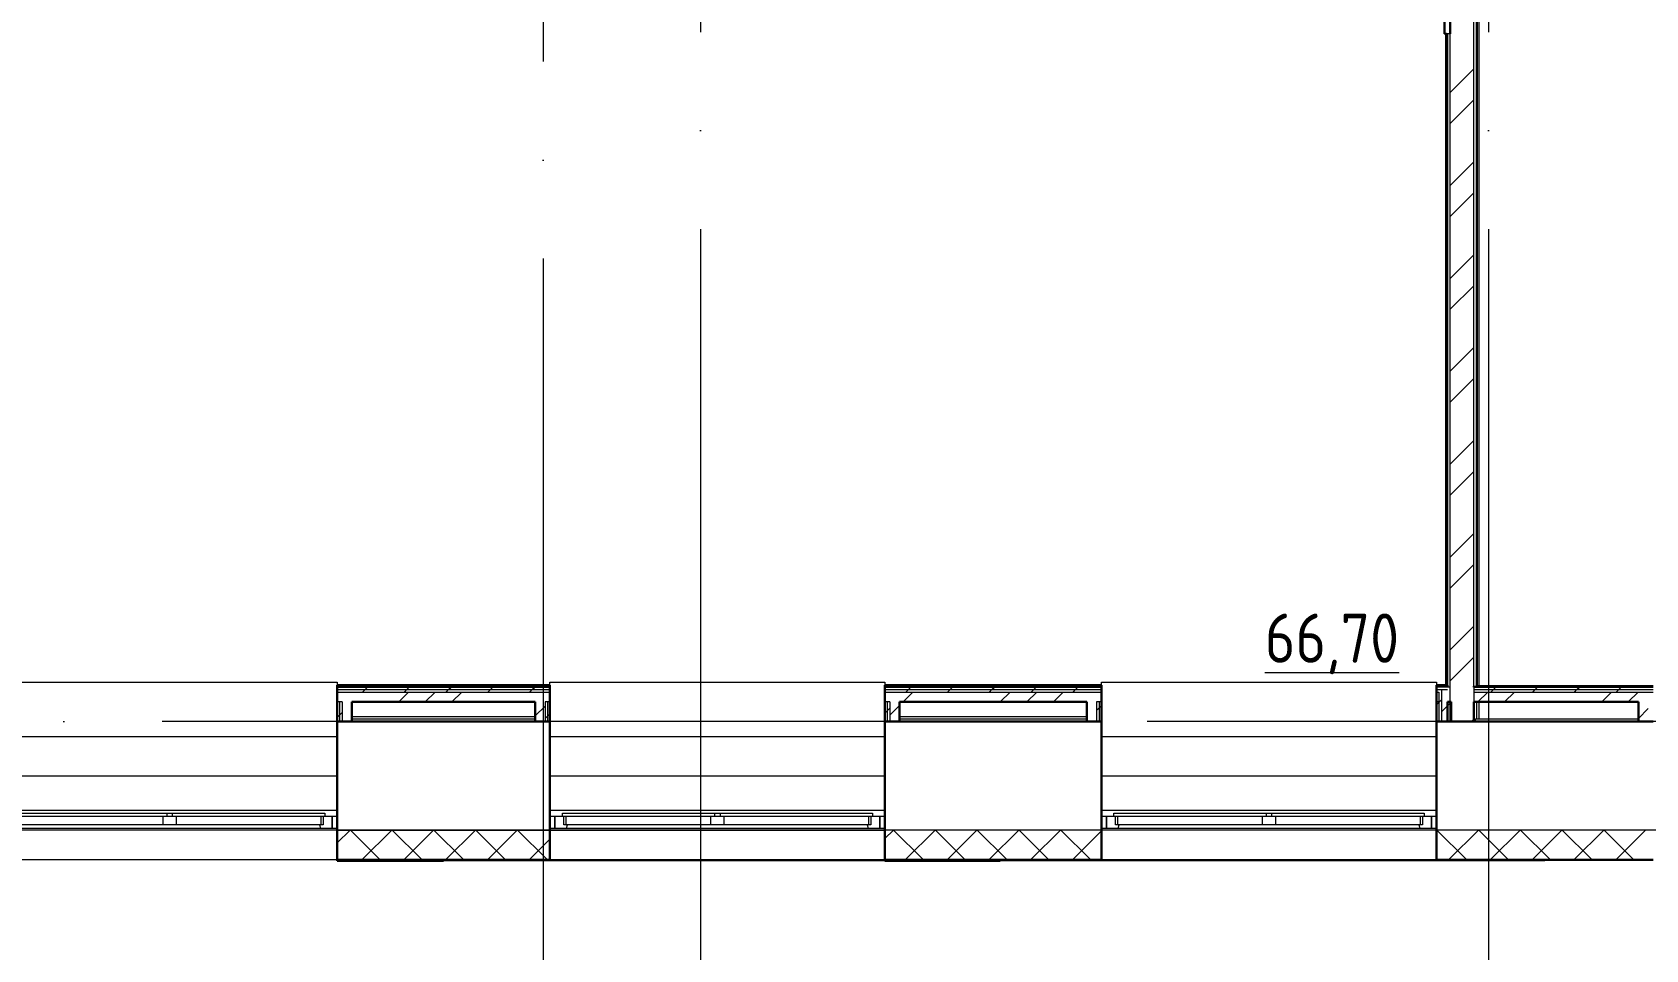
# Model space of a CAD drawing. Header units: millimetres. Extents: x -259793 to 503324, y -44556 to 93494.
# Drawn here: x 284353 to 292543, y -18921 to -14265 of the extents above; entities that cross this region are included whole.
import ezdxf

# ---------------------------------------------------------------- set-up
doc = ezdxf.new("R2010")
doc.units = ezdxf.units.MM
doc.linetypes.add('ADSK_Линия сетки', pattern=[25, 20, -2.5, 0, -2.5])
for name, color, linetype, lineweight in [('_ Окна', 7, 'Continuous', 9), ('Марки помещений', 252, 'Continuous', 20), ('Ограждение', 252, 'Continuous', 9), ('Окна', 252, 'Continuous', 9), ('Оси', 252, 'Continuous', 9), ('Стены внутренние', 7, 'Continuous', 18), ('Стены наружные', 7, 'Continuous', 18), ('Стены штриховка', 7, 'Continuous', 9)]:
    doc.layers.add(name, color=color, linetype=linetype, lineweight=lineweight)
doc.styles.add('GOST Common_2', font='', dxfattribs={"width": 0.9, "height": 250})
doc.styles.get('GOST Common_2').set_extended_font_data('GOST type B')

# ---------------------------------------------------------------- blocks, each defined once
blk = doc.blocks.new('3 этаж')
at = {"layer": '_ Окна', "color": 251, "lineweight": 18, "true_color": 0x636466}
for p, q in [((285829.8, -18245.4), (285829.8, -18286.4)), ((285875.8, -18245.4), (285837.8, -18245.4)), ((285875.8, -18303.4), (285875.8, -18245.4)), ((287043.8, -18245.4), (287005.8, -18245.4)), ((287005.8, -18245.4), (287005.8, -18303.4)), ((287051.8, -18286.4), (287051.8, -18245.4)), ((288609.8, -18245.4), (288609.8, -18286.4)), ((288655.8, -18245.4), (288617.8, -18245.4)), ((288655.8, -18303.4), (288655.8, -18245.4)), ((289843.8, -18245.4), (289805.8, -18245.4)), ((289805.8, -18245.4), (289805.8, -18303.4)), ((289851.8, -18286.4), (289851.8, -18245.4)), ((291409.8, -18245.4), (291409.8, -18286.4)), ((291455.8, -18245.4), (291417.8, -18245.4)), ((291455.8, -18303.4), (291455.8, -18245.4)), ((285811.8, -18286.4), (285816.3, -18303.4)), ((285816.3, -18303.4), (285875.8, -18303.4)), ((285829.8, -18286.4), (285817.8, -18286.4)), ((287005.8, -18303.4), (287065.2, -18303.4)), ((287063.8, -18286.4), (287051.8, -18286.4)), ((287065.2, -18303.4), (287069.8, -18286.4)), ((288591.8, -18286.4), (288596.3, -18303.4)), ((288596.3, -18303.4), (288655.8, -18303.4)), ((288609.8, -18286.4), (288597.8, -18286.4)), ((289805.8, -18303.4), (289865.2, -18303.4)), ((289863.8, -18286.4), (289851.8, -18286.4)), ((289865.2, -18303.4), (289869.8, -18286.4)), ((291391.8, -18286.4), (291396.3, -18303.4)), ((291396.3, -18303.4), (291455.8, -18303.4)), ((291409.8, -18286.4), (291397.8, -18286.4))]:
    blk.add_line(p, q, dxfattribs=at)
at = {"layer": '_ Окна', "color": 251, "true_color": 0x636466}
for p, q in [((285900.8, -18245.4), (285875.8, -18245.4)), ((285875.8, -18245.4), (285875.8, -18303.4)), ((287005.8, -18245.4), (286980.8, -18245.4)), ((287005.8, -18303.4), (287005.8, -18245.4)), ((288680.8, -18245.4), (288655.8, -18245.4)), ((288655.8, -18245.4), (288655.8, -18303.4)), ((289805.8, -18245.4), (289780.8, -18245.4)), ((289805.8, -18303.4), (289805.8, -18245.4)), ((291480.8, -18245.4), (291455.8, -18245.4)), ((291455.8, -18245.4), (291455.8, -18303.4)), ((285875.8, -18303.4), (285900.8, -18303.4)), ((286980.8, -18303.4), (287005.8, -18303.4)), ((288655.8, -18303.4), (288680.8, -18303.4)), ((289780.8, -18303.4), (289805.8, -18303.4)), ((291455.8, -18303.4), (291480.8, -18303.4))]:
    blk.add_line(p, q, dxfattribs=at)
at = {"layer": 'Ограждение', "color": 251, "true_color": 0x636466}
for p, q in [((291696.2, -13748.4), (291696.2, -17583.5)), ((291526.2, -14273.4), (291526.2, -17578.4)), ((284200.8, -17563.4), (285900.8, -17563.4)), ((285900.8, -17563.4), (285900.8, -17578.4)), ((286980.8, -17578.4), (286980.8, -17563.4)), ((286980.8, -17563.4), (288680.8, -17563.4)), ((288680.8, -17563.4), (288680.8, -17578.4)), ((289780.8, -17578.4), (289780.8, -17563.4)), ((289780.8, -17563.4), (291480.8, -17563.4)), ((291480.8, -17563.4), (291480.8, -17578.4)), ((291686.2, -17748.4), (291686.2, -17663.4)), ((291696.2, -17663.4), (291696.2, -17748.4)), ((286905.8, -17738.4), (285975.8, -17738.4)), ((289705.8, -17738.4), (288755.8, -17738.4)), ((284200.8, -17838.4), (285900.8, -17838.4)), ((286980.8, -17838.4), (288680.8, -17838.4)), ((289780.8, -17838.4), (291480.8, -17838.4)), ((284200.8, -18038.4), (285900.8, -18038.4)), ((286980.8, -18038.4), (288680.8, -18038.4)), ((289780.8, -18038.4), (291480.8, -18038.4)), ((284200.8, -18213.4), (285900.8, -18213.4)), ((286980.8, -18213.4), (288680.8, -18213.4)), ((289780.8, -18213.4), (291480.8, -18213.4))]:
    blk.add_line(p, q, dxfattribs=at)
at = {"layer": 'Окна', "color": 251, "true_color": 0x636466}
for p, q in [((284263.8, -18228.4), (285035.8, -18228.4)), ((285035.8, -18245.4), (284263.8, -18245.4)), ((285015.8, -18245.4), (285015.8, -18286.4)), ((285035.8, -18228.4), (285065.8, -18228.4)), ((285035.8, -18228.4), (285035.8, -18245.4)), ((285065.8, -18245.4), (285035.8, -18245.4)), ((285065.8, -18228.4), (285837.8, -18228.4)), ((285065.8, -18245.4), (285065.8, -18228.4)), ((285837.8, -18245.4), (285065.8, -18245.4)), ((285085.8, -18286.4), (285085.8, -18245.4)), ((285817.8, -18245.4), (285817.8, -18286.4)), ((285837.8, -18228.4), (285837.8, -18245.4)), ((287043.8, -18228.4), (287815.8, -18228.4)), ((287043.8, -18245.4), (287043.8, -18228.4)), ((287815.8, -18245.4), (287043.8, -18245.4)), ((287063.8, -18286.4), (287063.8, -18245.4)), ((287795.8, -18245.4), (287795.8, -18286.4)), ((287815.8, -18228.4), (287845.8, -18228.4)), ((287815.8, -18228.4), (287815.8, -18245.4)), ((287845.8, -18245.4), (287815.8, -18245.4)), ((287845.8, -18228.4), (288617.8, -18228.4)), ((287845.8, -18245.4), (287845.8, -18228.4)), ((288617.8, -18245.4), (287845.8, -18245.4)), ((287865.8, -18286.4), (287865.8, -18245.4)), ((288597.8, -18245.4), (288597.8, -18286.4)), ((288617.8, -18228.4), (288617.8, -18245.4)), ((289843.8, -18228.4), (290615.8, -18228.4)), ((289843.8, -18245.4), (289843.8, -18228.4)), ((290615.8, -18245.4), (289843.8, -18245.4)), ((289863.8, -18286.4), (289863.8, -18245.4)), ((290595.8, -18245.4), (290595.8, -18286.4)), ((290615.8, -18228.4), (290645.8, -18228.4)), ((290615.8, -18228.4), (290615.8, -18245.4)), ((290645.8, -18245.4), (290615.8, -18245.4)), ((290645.8, -18228.4), (291417.8, -18228.4)), ((290645.8, -18245.4), (290645.8, -18228.4)), ((291417.8, -18245.4), (290645.8, -18245.4)), ((290665.8, -18286.4), (290665.8, -18245.4)), ((291397.8, -18245.4), (291397.8, -18286.4)), ((291417.8, -18228.4), (291417.8, -18245.4)), ((285015.8, -18286.4), (284283.8, -18286.4)), ((284285.2, -18303.4), (285816.3, -18303.4)), ((285085.8, -18286.4), (285015.8, -18286.4)), ((285817.8, -18286.4), (285085.8, -18286.4)), ((287795.8, -18286.4), (287063.8, -18286.4)), ((287065.2, -18303.4), (288596.3, -18303.4)), ((287865.8, -18286.4), (287795.8, -18286.4)), ((288597.8, -18286.4), (287865.8, -18286.4)), ((290595.8, -18286.4), (289863.8, -18286.4)), ((289865.2, -18303.4), (291396.3, -18303.4)), ((290665.8, -18286.4), (290595.8, -18286.4)), ((291397.8, -18286.4), (290665.8, -18286.4))]:
    blk.add_line(p, q, dxfattribs=at)
at = {"layer": 'Оси', "color": 251, "linetype": 'ADSK_Линия сетки', "ltscale": 200, "true_color": 0x636466}
for p, q in [((286945.8, 34587.2), (286945.8, -30119.6)), ((287745.8, -263.4), (287745.8, -31389.6)), ((291745.8, -263.4), (291745.8, -31389.6)), ((314013.1, -17763.4), (237073.5, -17763.4))]:
    blk.add_line(p, q, dxfattribs=at)
at = {"layer": 'Стены внутренние', "color": 251, "lineweight": 30, "true_color": 0x636466}
for p, q in [((285900.8, -17763.4), (285900.8, -18465.4)), ((286905.8, -17763.4), (285975.8, -17763.4)), ((286980.8, -18465.4), (286980.8, -17763.4)), ((288680.8, -17763.4), (288680.8, -18465.4)), ((289705.8, -17763.4), (288755.8, -17763.4)), ((289780.8, -18465.4), (289780.8, -17763.4)), ((291480.8, -17763.4), (291480.8, -18465.4)), ((292505.8, -17763.4), (291555.8, -17763.4)), ((285900.8, -18465.4), (286980.8, -18465.4)), ((288680.8, -18465.4), (289780.8, -18465.4)), ((291480.8, -18465.4), (292580.8, -18465.4))]:
    blk.add_line(p, q, dxfattribs=at)
at = {"layer": 'Стены внутренние', "color": 251, "true_color": 0x636466}
for p, q in [((312295.8, -18313.4), (280361.8, -18313.4)), ((285900.8, -18313.4), (288680.8, -18313.4)), ((285900.8, -18465.4), (284200.8, -18465.4)), ((288680.8, -18465.4), (286980.8, -18465.4)), ((291480.8, -18465.4), (289780.8, -18465.4))]:
    blk.add_line(p, q, dxfattribs=at)
at = {"layer": 'Стены внутренние', "color": 251, "linetype": 'Continuous', "lineweight": 9, "true_color": 0x636466}
for p, q in [((285900.8, -18378.9), (285966.2, -18313.4)), ((286117.8, -18463.4), (285967.8, -18313.4)), ((286028.4, -18463.4), (286178.4, -18313.4)), ((286330, -18463.4), (286180, -18313.4)), ((286240.5, -18463.4), (286390.5, -18313.4)), ((286542.1, -18463.4), (286392.1, -18313.4)), ((286452.6, -18463.4), (286602.6, -18313.4)), ((286754.2, -18463.4), (286604.2, -18313.4)), ((286664.8, -18463.4), (286814.8, -18313.4)), ((286966.4, -18463.4), (286816.4, -18313.4)), ((288680.8, -18356.6), (288724, -18313.4)), ((288875.5, -18463.4), (288725.5, -18313.4)), ((288786.1, -18463.4), (288936.1, -18313.4)), ((289087.7, -18463.4), (288937.7, -18313.4)), ((288998.2, -18463.4), (289148.2, -18313.4)), ((289299.8, -18463.4), (289149.8, -18313.4)), ((289210.4, -18463.4), (289360.4, -18313.4)), ((289511.9, -18463.4), (289361.9, -18313.4)), ((289422.5, -18463.4), (289572.5, -18313.4)), ((289724.1, -18463.4), (289574.1, -18313.4)), ((289634.6, -18463.4), (289780.8, -18317.3)), ((291480.8, -18314.3), (291481.7, -18313.4)), ((291633.3, -18463.4), (291483.3, -18313.4)), ((291543.8, -18463.4), (291693.8, -18313.4)), ((291845.4, -18463.4), (291695.4, -18313.4)), ((291755.9, -18463.4), (291905.9, -18313.4)), ((292057.5, -18463.4), (291907.5, -18313.4)), ((291968.1, -18463.4), (292118.1, -18313.4)), ((292269.7, -18463.4), (292119.7, -18313.4)), ((292180.2, -18463.4), (292330.2, -18313.4)), ((292481.8, -18463.4), (292331.8, -18313.4)), ((292392.3, -18463.4), (292542.3, -18313.4)), ((286876.9, -18463.4), (286980.8, -18359.6)), ((285905.7, -18463.4), (285902.8, -18460.5)), ((288793.8, -18465.4), (288793.8, -18465.4)), ((289402.2, -18465.4), (289401.1, -18463.4)), ((289636.6, -18464.9), (289635.7, -18463.4)), ((291610.6, -18463.4), (291609.4, -18465.4))]:
    blk.add_line(p, q, dxfattribs=at)
at = {"layer": 'Стены наружные', "color": 251, "lineweight": 30, "true_color": 0x636466}
for p, q in [((291521.2, -13473.4), (291521.2, -14273.4)), ((291551.2, -13473.4), (291551.2, -14273.4)), ((291686.2, -17583.4), (291686.2, -13473.4)), ((291521.2, -14273.4), (291531.2, -14273.4)), ((291531.2, -14273.4), (291531.2, -17578.4)), ((285900.8, -17578.4), (285900.8, -17763.4)), ((286980.8, -17578.4), (285900.8, -17578.4)), ((286980.8, -17763.4), (286980.8, -17578.4)), ((288680.8, -17578.4), (288680.8, -17763.4)), ((289780.8, -17578.4), (288680.8, -17578.4)), ((289780.8, -17763.4), (289780.8, -17578.4)), ((291480.8, -17578.4), (291480.8, -17763.4)), ((291531.2, -17578.4), (291480.8, -17578.4)), ((291536.2, -17578.4), (291536.2, -17583.4)), ((291671.2, -17583.4), (291671.2, -17588.4)), ((292580.8, -17583.4), (291686.2, -17583.4)), ((285975.8, -17663.4), (286905.8, -17663.4)), ((285975.8, -17763.4), (285975.8, -17663.4)), ((286905.8, -17663.4), (286905.8, -17763.4)), ((288755.8, -17663.4), (289705.8, -17663.4)), ((288755.8, -17763.4), (288755.8, -17663.4)), ((289705.8, -17663.4), (289705.8, -17763.4)), ((291536.2, -17663.4), (291536.2, -17763.4)), ((291555.8, -17663.4), (291536.2, -17663.4)), ((291555.8, -17763.4), (291555.8, -17663.4)), ((291671.2, -17763.4), (291671.2, -17663.4)), ((291671.2, -17663.4), (292505.8, -17663.4)), ((292505.8, -17663.4), (292505.8, -17763.4)), ((285900.8, -17763.4), (285975.8, -17763.4)), ((286905.8, -17763.4), (286980.8, -17763.4)), ((288680.8, -17763.4), (288755.8, -17763.4)), ((289705.8, -17763.4), (289780.8, -17763.4)), ((291480.8, -17763.4), (291555.8, -17763.4)), ((292505.8, -17763.4), (292580.8, -17763.4)), ((286440.8, -18465.4), (285900.8, -18465.4)), ((285900.8, -18465.4), (285900.8, -18470.4)), ((285900.8, -18470.4), (286440.8, -18470.4)), ((286440.8, -18465.4), (286440.8, -18470.4)), ((288680.8, -18465.4), (289265.8, -18465.4)), ((288680.8, -18465.4), (288680.8, -18470.4)), ((289265.8, -18470.4), (288680.8, -18470.4)), ((289265.8, -18465.4), (289265.8, -18470.4))]:
    blk.add_line(p, q, dxfattribs=at)
at = {"layer": 'Стены наружные', "color": 251, "linetype": 'Continuous', "lineweight": 9, "true_color": 0x636466}
for p, q in [((291531.2, -14304.1), (291536.2, -14299.1)), ((291531.2, -14374.8), (291536.2, -14369.8)), ((291531.2, -14445.5), (291536.2, -14440.5)), ((291551.2, -14570.8), (291671.2, -14450.8)), ((291531.2, -14516.2), (291536.2, -14511.2)), ((291531.2, -14586.9), (291536.2, -14581.9)), ((291531.2, -14657.7), (291536.2, -14652.7)), ((291551.2, -14728), (291671.2, -14608)), ((291531.2, -14728.4), (291536.2, -14723.4)), ((291531.2, -14799.1), (291536.2, -14794.1)), ((291531.2, -14869.8), (291536.2, -14864.8)), ((291531.2, -14940.5), (291536.2, -14935.5)), ((291551.2, -15042.3), (291671.2, -14922.3)), ((291531.2, -15011.2), (291536.2, -15006.2)), ((291531.2, -15081.9), (291536.2, -15076.9)), ((291531.2, -15152.6), (291536.2, -15147.6)), ((291551.2, -15199.4), (291671.2, -15079.4)), ((291531.2, -15223.3), (291536.2, -15218.3)), ((291531.2, -15294), (291536.2, -15289)), ((291531.2, -15364.8), (291536.2, -15359.8)), ((291551.2, -15513.8), (291671.2, -15393.8)), ((291531.2, -15435.5), (291536.2, -15430.5)), ((291531.2, -15506.2), (291536.2, -15501.2)), ((291551.2, -15670.9), (291671.2, -15550.9)), ((291531.2, -15576.9), (291536.2, -15571.9)), ((291531.2, -15647.6), (291536.2, -15642.6)), ((291531.2, -15718.3), (291536.2, -15713.3)), ((291531.2, -15789), (291536.2, -15784)), ((291531.2, -15859.7), (291536.2, -15854.7)), ((291551.2, -15985.2), (291671.2, -15865.2)), ((291531.2, -15930.4), (291536.2, -15925.4)), ((291531.2, -16001.2), (291536.2, -15996.2)), ((291551.2, -16142.4), (291671.2, -16022.4)), ((291531.2, -16071.9), (291536.2, -16066.9)), ((291531.2, -16142.6), (291536.2, -16137.6)), ((291531.2, -16213.3), (291536.2, -16208.3)), ((291531.2, -16284), (291536.2, -16279)), ((291531.2, -16354.7), (291536.2, -16349.7)), ((291551.2, -16456.7), (291671.2, -16336.7)), ((291531.2, -16425.4), (291536.2, -16420.4)), ((291531.2, -16496.1), (291536.2, -16491.1)), ((291551.2, -16613.8), (291671.2, -16493.8)), ((291531.2, -16566.8), (291536.2, -16561.8)), ((291531.2, -16637.6), (291536.2, -16632.6)), ((291531.2, -16708.3), (291536.2, -16703.3)), ((291531.2, -16779), (291536.2, -16774)), ((291531.2, -16849.7), (291536.2, -16844.7)), ((291551.2, -16928.1), (291671.2, -16808.1)), ((291531.2, -16920.4), (291536.2, -16915.4)), ((291531.2, -16991.1), (291536.2, -16986.1)), ((291551.2, -17085.3), (291671.2, -16965.3)), ((291531.2, -17061.8), (291536.2, -17056.8)), ((291531.2, -17132.5), (291536.2, -17127.5)), ((291531.2, -17203.2), (291536.2, -17198.2)), ((291531.2, -17273.9), (291536.2, -17268.9)), ((291551.2, -17399.6), (291671.2, -17279.6)), ((291531.2, -17344.7), (291536.2, -17339.7)), ((291531.2, -17415.4), (291536.2, -17410.4)), ((291551.2, -17556.8), (291671.2, -17436.8)), ((291531.2, -17486.1), (291536.2, -17481.1)), ((285918.4, -17583.4), (285923.4, -17578.4)), ((285989.1, -17583.4), (285994.1, -17578.4)), ((286029.9, -17613.4), (286042.4, -17600.9)), ((286042.4, -17600.9), (286054.9, -17588.4)), ((286059.9, -17583.4), (286064.9, -17578.4)), ((286130.6, -17583.4), (286135.6, -17578.4)), ((286201.3, -17583.4), (286206.3, -17578.4)), ((286242, -17613.4), (286254.5, -17600.9)), ((286254.5, -17600.9), (286267, -17588.4)), ((286267, -17588.4), (286272, -17583.4)), ((286272, -17583.4), (286277, -17578.4)), ((286342.7, -17583.4), (286347.7, -17578.4)), ((286413.4, -17583.4), (286418.4, -17578.4)), ((286454.1, -17613.4), (286466.6, -17600.9)), ((286466.6, -17600.9), (286479.1, -17588.4)), ((286484.1, -17583.4), (286489.1, -17578.4)), ((286554.8, -17583.4), (286559.8, -17578.4)), ((286625.5, -17583.4), (286630.5, -17578.4)), ((286666.2, -17613.4), (286678.7, -17600.9)), ((286678.7, -17600.9), (286691.2, -17588.4)), ((286691.2, -17588.4), (286696.2, -17583.4)), ((286696.2, -17583.4), (286701.2, -17578.4)), ((286767, -17583.4), (286772, -17578.4)), ((286837.7, -17583.4), (286842.7, -17578.4)), ((286878.4, -17613.4), (286890.9, -17600.9)), ((286890.9, -17600.9), (286903.4, -17588.4)), ((286908.4, -17583.4), (286913.4, -17578.4)), ((286979.1, -17583.4), (286980.8, -17581.8)), ((288680.8, -17578.8), (288681.1, -17578.4)), ((288746.9, -17583.4), (288751.9, -17578.4)), ((288787.6, -17613.4), (288800.1, -17600.9)), ((288800.1, -17600.9), (288812.6, -17588.4)), ((288812.6, -17588.4), (288817.6, -17583.4)), ((288817.6, -17583.4), (288822.6, -17578.4)), ((288888.3, -17583.4), (288893.3, -17578.4)), ((288959, -17583.4), (288964, -17578.4)), ((288999.7, -17613.4), (289012.2, -17600.9)), ((289012.2, -17600.9), (289024.7, -17588.4)), ((289029.7, -17583.4), (289034.7, -17578.4)), ((289100.4, -17583.4), (289105.4, -17578.4)), ((289171.1, -17583.4), (289176.1, -17578.4)), ((289211.8, -17613.4), (289224.3, -17600.9)), ((289224.3, -17600.9), (289236.8, -17588.4)), ((289236.8, -17588.4), (289241.8, -17583.4)), ((289241.8, -17583.4), (289246.8, -17578.4)), ((289312.5, -17583.4), (289317.5, -17578.4)), ((289383.3, -17583.4), (289388.3, -17578.4)), ((289424, -17613.4), (289436.5, -17600.9)), ((289436.5, -17600.9), (289449, -17588.4)), ((289454, -17583.4), (289459, -17578.4)), ((289524.7, -17583.4), (289529.7, -17578.4)), ((289595.4, -17583.4), (289600.4, -17578.4)), ((289636.1, -17613.4), (289648.6, -17600.9)), ((289648.6, -17600.9), (289661.1, -17588.4)), ((289661.1, -17588.4), (289666.1, -17583.4)), ((289666.1, -17583.4), (289671.1, -17578.4)), ((289736.8, -17583.4), (289741.8, -17578.4)), ((291504.6, -17583.4), (291509.6, -17578.4)), ((291531.2, -17556.8), (291536.2, -17551.8)), ((291757.4, -17613.4), (291769.9, -17600.9)), ((291769.9, -17600.9), (291782.4, -17588.4)), ((291782.4, -17588.4), (291787.4, -17583.4)), ((291969.5, -17613.4), (291982, -17600.9)), ((291982, -17600.9), (291994.5, -17588.4)), ((292181.7, -17613.4), (292194.2, -17600.9)), ((292194.2, -17600.9), (292206.7, -17588.4)), ((292206.7, -17588.4), (292211.7, -17583.4)), ((292393.8, -17613.4), (292406.3, -17600.9)), ((292406.3, -17600.9), (292418.8, -17588.4)), ((286213.3, -17663.4), (286263.3, -17613.4)), ((286348.3, -17663.4), (286398.3, -17613.4)), ((286483.2, -17663.4), (286533.2, -17613.4)), ((286905.8, -17734.3), (286955.8, -17684.3)), ((286976.6, -17663.4), (286980.8, -17659.3)), ((288680.8, -17620.9), (288688.2, -17613.4)), ((288705.8, -17730.8), (288755.8, -17680.8)), ((288773.2, -17663.4), (288823.2, -17613.4)), ((289266.6, -17663.4), (289316.6, -17613.4)), ((289401.5, -17663.4), (289451.5, -17613.4)), ((289536.5, -17663.4), (289586.5, -17613.4)), ((289768.3, -17693.4), (289780.8, -17680.9)), ((291480.8, -17677.9), (291493.3, -17665.4)), ((291493.3, -17665.4), (291505.8, -17652.9)), ((291505.8, -17714.2), (291555.8, -17664.2)), ((291691.5, -17663.4), (291741.5, -17613.4)), ((291826.4, -17663.4), (291876.4, -17613.4)), ((292319.9, -17663.4), (292369.9, -17613.4)), ((292454.8, -17663.4), (292504.8, -17613.4)), ((285900.8, -17742.5), (285913.3, -17730)), ((285913.3, -17730), (285925.8, -17717.5)), ((286955.8, -17748.2), (286968.3, -17735.7)), ((286968.3, -17735.7), (286980.8, -17723.2)), ((288680.8, -17720.2), (288693.3, -17707.7)), ((288693.3, -17707.7), (288705.8, -17695.2)), ((289755.8, -17705.9), (289768.3, -17693.4)), ((291658.9, -17763.4), (291671.2, -17751.1)), ((292505.8, -17747.4), (292555.8, -17697.4)), ((288793.8, -18465.4), (288790.9, -18470.4))]:
    blk.add_line(p, q, dxfattribs=at)
at = {"layer": 'Стены наружные', "color": 251, "true_color": 0x636466}
for p, q in [((285975.8, -17748.4), (286905.8, -17748.4)), ((288755.8, -17748.4), (289705.8, -17748.4)), ((291678.7, -17748.4), (292505.8, -17748.4)), ((291678.7, -17763.4), (291678.7, -17748.4)), ((288680.8, -18470.4), (286440.8, -18470.4)), ((292030.8, -18470.4), (289265.8, -18470.4)), ((289780.8, -18465.4), (289780.8, -18470.4)), ((291480.8, -18465.4), (291480.8, -18470.4)), ((292030.8, -18470.4), (292030.8, -18465.4))]:
    blk.add_line(p, q, dxfattribs=at)
at = {"layer": 'Стены штриховка', "color": 251, "true_color": 0x636466}
for p, q in [((291671.2, -17583.4), (291671.2, -13473.4)), ((291551.2, -14273.4), (291531.2, -14273.4)), ((291536.2, -14273.4), (291536.2, -17578.4)), ((291551.2, -17588.4), (291551.2, -14273.4)), ((286980.8, -17583.4), (285900.8, -17583.4)), ((285900.8, -17588.4), (286980.8, -17588.4)), ((285900.8, -17600.9), (286980.8, -17600.9)), ((289780.8, -17583.4), (288680.8, -17583.4)), ((288680.8, -17588.4), (289780.8, -17588.4)), ((288680.8, -17600.9), (289780.8, -17600.9)), ((291536.2, -17583.4), (291480.8, -17583.4)), ((291551.2, -17588.4), (291480.8, -17588.4)), ((291480.8, -17600.9), (291536.2, -17600.9)), ((291505.8, -17600.9), (291505.8, -17763.4)), ((291536.2, -17588.4), (291536.2, -17583.4)), ((291551.2, -17763.4), (291551.2, -17588.4)), ((291671.2, -17583.4), (291686.2, -17583.4)), ((291671.2, -17588.4), (292580.8, -17588.4)), ((292580.8, -17588.4), (291671.2, -17588.4)), ((291671.2, -17588.4), (291671.2, -17663.4)), ((291671.2, -17600.9), (292580.8, -17600.9)), ((285900.8, -17613.4), (286980.8, -17613.4)), ((285925.8, -17663.4), (285900.8, -17663.4)), ((285913.3, -17663.4), (285913.3, -17763.4)), ((285925.8, -17663.4), (285925.8, -17763.4)), ((286980.8, -17663.4), (286955.8, -17663.4)), ((286955.8, -17663.4), (286955.8, -17763.4)), ((286968.3, -17663.4), (286968.3, -17763.4)), ((288680.8, -17613.4), (289780.8, -17613.4)), ((288705.8, -17663.4), (288680.8, -17663.4)), ((288693.3, -17663.4), (288693.3, -17763.4)), ((288705.8, -17663.4), (288705.8, -17763.4)), ((289780.8, -17663.4), (289755.8, -17663.4)), ((289755.8, -17663.4), (289755.8, -17763.4)), ((289768.3, -17663.4), (289768.3, -17763.4)), ((291480.8, -17613.4), (291493.3, -17613.4)), ((291493.3, -17663.4), (291480.8, -17663.4)), ((291493.3, -17613.4), (291493.3, -17763.4)), ((291671.2, -17613.4), (292580.8, -17613.4)), ((285902.8, -18389.4), (285900.8, -18389.4)), ((285902.8, -18389.4), (285902.8, -18463.4)), ((286980.8, -18389.4), (286978.8, -18389.4)), ((286978.8, -18463.4), (286978.8, -18389.4)), ((288682.8, -18389.4), (288680.8, -18389.4)), ((288682.8, -18389.4), (288682.8, -18463.4)), ((289780.8, -18389.4), (289778.8, -18389.4)), ((289778.8, -18463.4), (289778.8, -18389.4)), ((291482.8, -18389.4), (291480.8, -18389.4)), ((291482.8, -18389.4), (291482.8, -18463.4)), ((285902.8, -18463.4), (286978.8, -18463.4)), ((288682.8, -18463.4), (289778.8, -18463.4)), ((291482.8, -18463.4), (292578.8, -18463.4))]:
    blk.add_line(p, q, dxfattribs=at)
at = {"layer": 'Марки помещений', "color": 251, "true_color": 0x636466, "style": 'GOST Common_2', "width": 0.9}
blk.add_text('%%U66,70', height=250, dxfattribs=at).set_placement((290609.8, -17464.6))

msp = doc.modelspace()

# ---------------------------------------------------------------- block references
msp.add_blockref('3 этаж', (0, 0))

doc.saveas('drawing.dxf')
